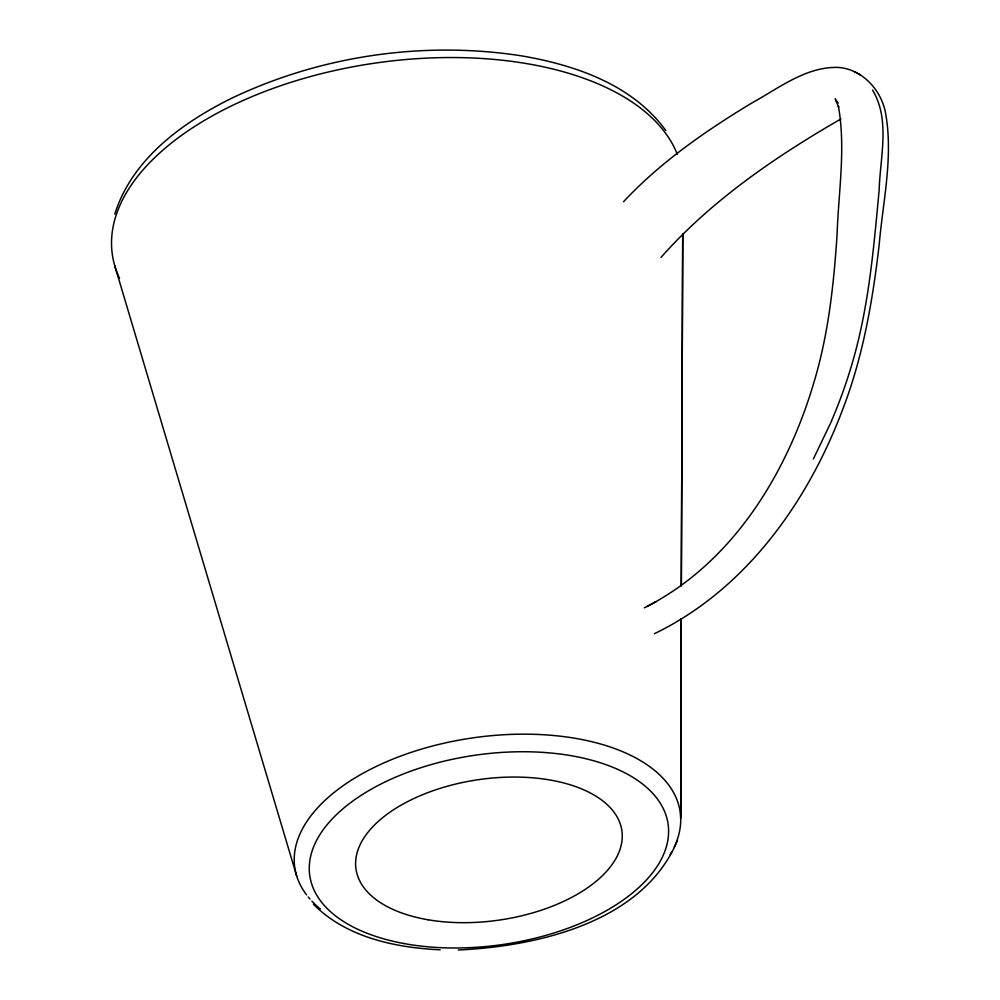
<?xml version="1.0" encoding="UTF-8"?>
<svg xmlns="http://www.w3.org/2000/svg" width="1000" height="1000" viewBox="0 0 1000 1000"><rect width="100%" height="100%" fill="white"/><g stroke="black" fill="none" stroke-linecap="round" stroke-linejoin="round"><path stroke-width="1.5" d="M681.225 619.138L680.713 818.213L681.225 618.75M681.312 584.925L682.738 234.237M681.312 586.025L682.738 234.137M114.787 214.112C132.05 159.088 182.15 122.7 231.725 98.212L234.137 97.062C322.337 55.6 423.162 41.062 519.513 55.538L522.125 55.963C575.625 65.163 632.575 84.787 665.738 130.438M677.4 840.5C643.612 922.087 537.688 946.325 458.275 950M813.388 458.95L830.588 423.1A440.438 336.65 -50.7 0 0 852.562 362.062C868.875 306.112 873.737 247.775 879.163 190C880.088 157.238 890.525 119.712 872.513 90.025M661.025 257.387C711.488 200.35 775.4 156.812 840.913 118.938M623.525 201.75C660.575 162.05 705.6 130.95 751.85 102.987C778.812 88.2 806.062 66.4 838.363 67.425C862.1 69.175 880.763 89.525 885.387 112.088C893.612 156.325 882.913 201.213 879.112 245.387C872.675 300.15 863.337 355.012 843.688 406.763C808.95 500.55 746.4 589.275 654.412 633.688M644.287 607.863C732.038 563.8 786.825 474.062 813.925 382.425C828.413 334.363 833.838 284.2 837.087 234.275C838.525 191.75 845.85 148.663 838.45 106.375L838.637 107.175L835.163 98.7M654.963 602.25L656.075 601.65L646.8 606.538M440.15 949.8C395.062 947.663 346.438 937.412 313.475 904.3M854.425 71.787L860.275 74.812M836.525 101.35L838.263 103.088M835.825 99.938L836.712 101.237M114.7 265.55L296.7 876.025M119.562 278.337A287.838 152.1 -8.2 0 1 335.425 70.362A287.838 152.1 -8.2 0 1 677.35 154.45M306.575 894.875A194.7 102.888 -8.2 0 1 477.75 737.2A194.7 102.888 -8.2 0 1 674.275 846.975M671.712 851.975A194.7 102.888 -8.2 0 1 670.263 854.475M320.363 909.038A194.7 102.888 -8.2 0 1 311.887 901.15M310.012 899.087A194.7 102.888 -8.2 0 1 308.238 897M428.013 919.762A134.325 70.975 -8.2 0 0 622.1 832.613A134.325 70.975 -8.2 0 0 416.675 797.237A134.325 70.975 -8.2 0 0 428.013 919.762M403.25 943.413A181 95.65 -8.2 0 0 668.538 828.763A181 95.65 -8.2 0 0 395 777.425A181 95.65 -8.2 0 0 403.25 943.413"/></g></svg>
